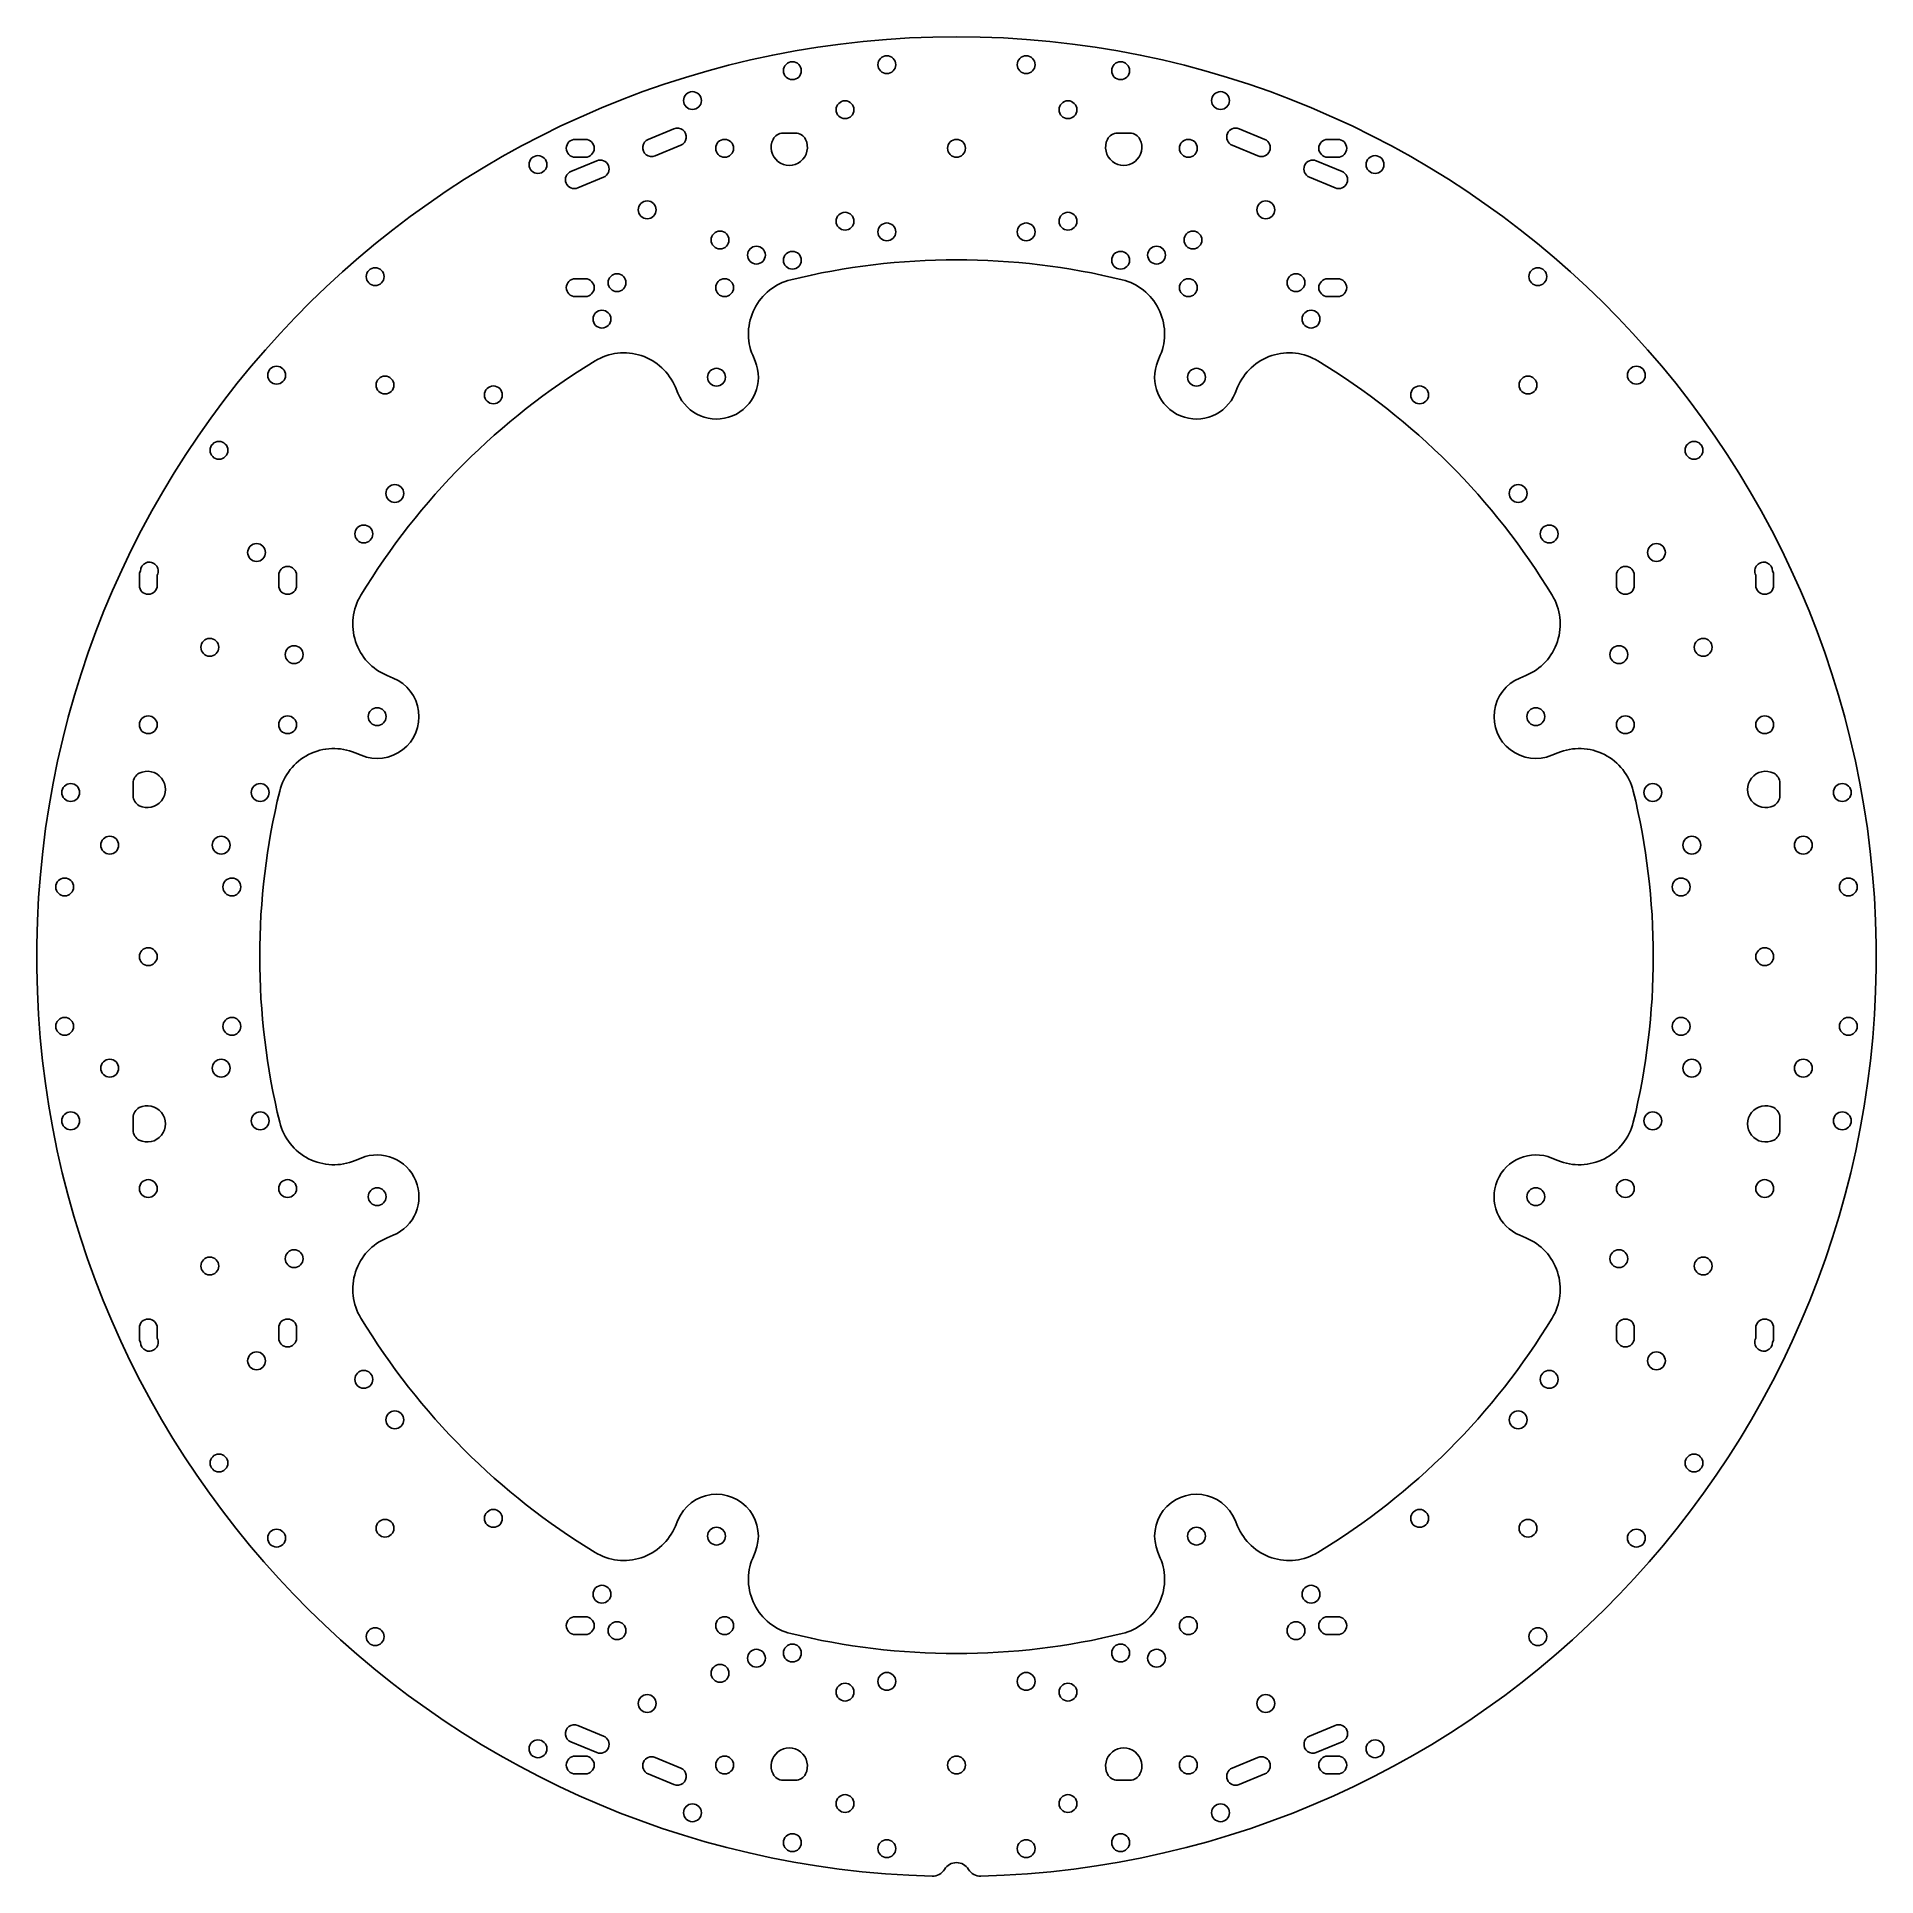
# Model space of a CAD drawing. Header units: millimetres. Extents: x -330 to 0, y -330 to 0.
import ezdxf

# ---------------------------------------------------------------- set-up
doc = ezdxf.new("R2010")
doc.units = ezdxf.units.MM

msp = doc.modelspace()

# ---------------------------------------------------------------- linework, layer by layer
for p, q in [((-196.1224972160382, -17.27552261079431), (-193.8775027839738, -17.27552261079431)), ((-133.8775027839738, -17.27552261079431), (-136.1224972160381, -17.2755226107943)), ((-312.7244773892057, -136.1224972160381), (-312.7244773892057, -133.8775027839738)), ((-17.27552261079431, -136.1224972160261), (-17.27552261079429, -133.8775027839617)), ((-312.7244773892057, -196.1224972160382), (-312.7244773892057, -193.8775027839738)), ((-17.2755226107943, -196.1224972160261), (-17.2755226107943, -193.8775027839617)), ((-193.8775027839617, -312.7244773892057), (-196.1224972160261, -312.7244773892057)), ((-133.8775027839618, -312.7244773892057), (-136.1224972160261, -312.7244773892057))]:
    msp.add_line(p, q)
for points in [[(-169.3629271293588, -329.9423076923077, 0.2715088605305944), (-167.1484110864266, -328.7215909090909, -0.5686020318963751), (-162.8515889135733, -328.7215909090909, 0.2715088605305802), (-160.6370728706412, -329.9423076923077, 75.62407024221156)], [(-220.3088278458159, -18.40704804689757), (-215.6894301832593, -16.49363088507215, -1.000000007450579), (-214.4648431996912, -19.45004538910822), (-219.0842408622476, -21.36346255093372, -0.9999999999999998)], [(-110.9157591377517, -21.36346255093365), (-115.5351568003081, -19.45004538910819, -0.9999999999999998), (-114.3105698167399, -16.49363088507209), (-109.6911721541834, -18.40704804689757, -0.9999999999999998)], [(-233.4000000000012, -18.39999999999527), (-231.6000000000011, -18.39999999999527, -0.9999999999999998), (-231.6000000000011, -21.59999999999531), (-233.4000000000012, -21.59999999999531, -0.9999999999999998)], [(-98.40000000000117, -18.39999999999527), (-96.60000000000113, -18.39999999999527, -0.9999999999999998), (-96.60000000000113, -21.59999999999531), (-98.40000000000117, -21.59999999999531, -0.9999999999999998)], [(-234.1670208334851, -24.14729953237387), (-229.5476231709287, -22.23388237054837, -0.9999999999999998), (-228.3230361873604, -25.19029687458453), (-232.9424338499169, -27.10371403640995, -0.9999999999999998)], [(-100.4523768290705, -22.23388237054841), (-95.83297916651416, -24.14729953237387, -0.9999999925494194), (-97.0575661500824, -27.10371403641), (-101.6769638126388, -25.19029687458453, -0.9999999999999998)], [(-271.8065731502585, -128.8772103527614, 0.9999999999999998), (-266.0663216647846, -115.0190173650916), (-267.1386494368998, -114.574844658572, -0.4596997983718517), (-271.8606686013582, -100.1478797102813, -0.120544665528584), (-229.8521202897208, -58.13933139864388, -0.4596997983718401), (-215.4251553414306, -62.86135056309995), (-214.9809826349116, -63.93367833521498, 0.9999999999999998), (-201.1227896472419, -58.19342684973801), (-201.5669623537621, -57.1210990776241, -0.4596997983718474), (-194.7045293789672, -43.58072255866729, -0.1205446655285859), (-135.2954706210458, -43.58072255866459, -0.4596997983718329), (-128.4330376462484, -57.12109907762137), (-128.8772103527667, -58.19342684973602, 0.9999999894632878), (-115.0190173650977, -63.93367833521061), (-114.574844658578, -62.86135056309916, -0.4596997983718056), (-100.1478797102897, -58.1393313986419, -0.1205446655285842), (-58.1393313986501, -100.1478797102751, -0.4596997983718007), (-62.8613505631073, -114.5748446585654), (-63.93367833521772, -115.0190173650822, 1.000000010536712), (-58.19342684974419, -128.8772103527538), (-57.12109907763121, -128.4330376462349, -0.4596997983718014), (-43.58072255867273, -135.2954706210303, -0.1205446655285867), (-43.58072255867167, -194.7045293789513, -0.4596997983718451), (-57.12109907762846, -201.566962353749), (-58.19342684974196, -201.1227896472306, 0.9999999999999998), (-63.93367833521793, -214.9809826348993), (-62.86135056310444, -215.4251553414187, -0.4596997983718093), (-58.13933139864739, -229.8521202897076, -0.1205446655285919), (-100.1478797102824, -271.8606686013461, -0.4596997983718172), (-114.574844658574, -267.1386494368896), (-115.0190173650907, -266.0663216647766, 0.9999999999999998), (-128.87721035276, -271.806573150252), (-128.4330376462411, -272.8789009223669, -0.4596997983718395), (-135.2954706210367, -286.4192774413242, -0.1205446655285853), (-194.7045293789585, -286.4192774413252, -0.4596997983717446), (-201.5669623537572, -272.8789009223675), (-201.1227896472404, -271.8065731502623, 0.9999999999999998), (-214.9809826349056, -266.066321664778), (-215.4251553414249, -267.1386494368929, -0.4596997983717705), (-229.8521202897149, -271.8606686013518, -0.1205446655285893), (-271.8606686013518, -229.8521202897145, -0.4596997983717606), (-267.138649436896, -215.4251553414242), (-266.0663216647841, -214.9809826349068, 0.9999999999999998), (-271.8065731502586, -201.1227896472357), (-272.8789009223717, -201.5669623537551, -0.4596997983718052), (-286.4192774413304, -194.7045293789575, -0.12054466552858), (-286.4192774413317, -135.2954706210383, -0.4596997983718188), (-272.8789009223748, -128.433037646242)], [(-233.4000000000012, -43.39999999999526), (-231.6000000000011, -43.39999999999526, -0.9999999999999998), (-231.6000000000011, -46.5999999999953), (-233.4000000000012, -46.5999999999953, -0.9999999999999998)], [(-98.40000000000117, -43.39999999999526), (-96.60000000000113, -43.39999999999526, -0.9999999999999998), (-96.60000000000113, -46.5999999999953), (-98.40000000000117, -46.5999999999953, -0.9999999999999998)], [(-311.4138585043956, -95.85099791084689, -1.289568510221221), (-308.4002061011056, -96.5743196364184, -0.0040127506463346), (-308.3999999999997, -96.59999999999457), (-308.3999999999997, -98.39999999999456, -0.9999999999999998), (-311.5999999999998, -98.39999999999456), (-311.5999999999998, -96.59999999999457, -0.122398093361521)], [(-283.3999999999997, -96.59999999999457), (-283.3999999999997, -98.39999999999456, -0.9999999999999998), (-286.5999999999998, -98.39999999999456), (-286.5999999999998, -96.59999999999457, -0.9999999999999998)], [(-46.59999999999974, -98.39999999999456), (-46.59999999999974, -96.59999999999457, -0.9999999999999998), (-43.39999999999968, -96.59999999999457), (-43.39999999999968, -98.39999999999456, -0.9999999999999998)], [(-18.39999999999969, -96.59999999999457), (-18.39999999999969, -98.39999999999456, -0.9999999999999998), (-21.59999999999974, -98.39999999999456), (-21.59999999999973, -96.59999999999457, -0.0040127506463329), (-21.59979389889395, -96.5743196364184, -1.289568510221217), (-18.5861414956039, -95.85099791084689, -0.1223980933615214)], [(-311.5999999999998, -233.399999999996), (-311.5999999999998, -231.5999999999959, -0.9999999999999998), (-308.3999999999997, -231.5999999999959), (-308.3999999999997, -233.399999999996, -0.0040127506463346), (-308.4002061011056, -233.4256803635721, -1.289568510221221), (-311.4138585043956, -234.1490020891437, -0.122398093361526)], [(-283.3999999999997, -231.5999999999959), (-283.3999999999997, -233.399999999996, -0.9999999999999998), (-286.5999999999998, -233.399999999996), (-286.5999999999998, -231.5999999999959, -0.9999999999999998)], [(-46.59999999999974, -233.399999999996), (-46.59999999999974, -231.5999999999959, -0.9999999999999998), (-43.39999999999968, -231.5999999999959), (-43.39999999999968, -233.399999999996, -0.9999999999999998)], [(-18.5861414956039, -234.1490020891437, -1.289568510221219), (-21.59979389889395, -233.4256803635721, -0.0040127506463329), (-21.59999999999974, -233.399999999996), (-21.59999999999973, -231.5999999999959, -0.9999999999999998), (-18.39999999999969, -231.5999999999959), (-18.39999999999969, -233.399999999996, -0.1223980933615276)], [(-231.6000000000011, -286.5999999999953), (-233.4000000000012, -286.5999999999953, -0.9999999999999998), (-233.4000000000012, -283.3999999999952), (-231.6000000000011, -283.3999999999952, -0.9999999999999998)], [(-96.60000000000113, -286.5999999999953), (-98.40000000000117, -286.5999999999953, -0.9999999999999998), (-98.40000000000117, -283.3999999999952), (-96.60000000000113, -283.3999999999952, -0.9999999999999998)], [(-232.9424338499169, -302.8962859635806), (-228.3230361873604, -304.809703125406, -0.9999999999999998), (-229.5476231709287, -307.7661176294421), (-234.1670208334852, -305.8527004676166, -0.9999999999999998)], [(-101.6769638126388, -304.809703125406), (-97.0575661500824, -302.8962859635805, -0.9999999999999998), (-95.83297916651408, -305.8527004676166), (-100.4523768290706, -307.7661176294421, -0.9999999999999998)], [(-233.4000000000012, -308.3999999999952), (-231.6000000000011, -308.3999999999952, -0.9999999999999998), (-231.6000000000011, -311.5999999999953), (-233.4000000000012, -311.5999999999953, -0.9999999999999998)], [(-220.3088278458159, -311.592951953093, -0.9999999999999998), (-219.0842408622476, -308.6365374490568), (-214.4648431996912, -310.5499546108823, -0.9999999999999998), (-215.6894301832594, -313.5063691149184)], [(-115.5351568003081, -310.5499546108823), (-110.9157591377517, -308.6365374490569, -0.9999999999999998), (-109.6911721541834, -311.592951953093), (-114.3105698167398, -313.5063691149184, -0.9999999999999998)], [(-98.40000000000117, -308.3999999999952), (-96.60000000000113, -308.3999999999952, -0.9999999999999998), (-96.60000000000113, -311.5999999999953), (-98.40000000000117, -311.5999999999953, -0.9999999999999998)]]:
    msp.add_lwpolyline(points, format="xyb", close=True)
for centre in [(-194.4448637286709, -6.083010194675747), (-177.5000000000014, -4.999999999994996), (-152.5000000000013, -4.999999999994996), (-135.555136271329, -6.083010194675813), (-212.371156190745, -11.43902331271323), (-117.628843809255, -11.43902331271323), (-184.999999999999, -13.08301019467615), (-144.9999999999989, -13.08301019467614), (-206.6000000000011, -19.99999999999528), (-165.0000000000023, -19.999999999995), (-123.4000000000011, -19.99999999999528), (-240.0875421660837, -22.9195262836659), (-89.91245783391638, -22.9195262836659), (-220.4890976929401, -31.03746778585901), (-109.5109023070649, -31.03746778585901), (-184.999999999999, -33.08301019467617), (-144.9999999999989, -33.08301019467614), (-207.4234680441742, -36.44942878732081), (-177.5000000000014, -34.999999999995), (-152.5000000000013, -34.999999999995), (-122.5765319558258, -36.44942878732081), (-200.8906532197924, -39.15540928805177), (-194.4448637286709, -40.08301019467575), (-135.5551362713291, -40.08301019467575), (-129.1093467802077, -39.15540928805177), (-269.298250225017, -43.02408024531565), (-225.9010586944, -44.10309743462261), (-104.0989413056, -44.10309743462261), (-60.70174977498618, -43.02408024531565), (-206.6000000000011, -44.99999999999528), (-123.4000000000011, -44.99999999999528), (-228.6070391951309, -50.6359122590045), (-101.3929608048691, -50.6359122590045), (-286.9759197546819, -60.70174977498005), (-43.02408024532224, -60.70174977498005), (-267.5304832720513, -62.46951672794693), (-248.0850467894211, -64.23728368091292), (-208.0518861410768, -61.06355259247627), (-121.948113858932, -61.06355259247309), (-81.9149532105821, -64.23728368091292), (-62.46951672795422, -62.46951672794489), (-297.3140646055112, -74.17468245268968), (-32.68593539449103, -74.17468245268968), (-265.762716319085, -81.91495321057685), (-64.23728368091815, -81.91495321057685), (-271.3333024919789, -89.1746824526897), (-58.66669750802384, -89.1746824526897), (-290.573683548746, -92.49999999999594), (-39.42631645125812, -92.499999999995), (-298.9625322141383, -109.5109023070579), (-31.03746778586515, -109.5109023070568), (-283.833302491978, -110.825317547301), (-46.16669750802384, -110.825317547301), (-309.9999999999998, -123.3999999999946), (-284.9999999999998, -123.3999999999946), (-268.9364474075229, -121.948113858926), (-61.06355259248246, -121.9481138589192), (-44.99999999999971, -123.3999999999946), (-19.99999999999971, -123.3999999999946), (-323.9169898053242, -135.555136271329), (-289.9169898053242, -135.5551362713291), (-40.08301019467575, -135.5551362713291), (-6.083010194675749, -135.5551362713291), (-316.9169898053235, -144.9999999999996), (-296.9169898053235, -144.9999999999996), (-33.08301019467548, -145.0000000000007), (-13.08301019467547, -145.0000000000007), (-325.0000000000014, -152.4999999999959), (-295.0000000000013, -152.4999999999959), (-35.00000000000297, -152.4999999999959), (-5.000000000001136, -152.4999999999959), (-310.0000000000014, -164.9999999999959), (-20.00000000000205, -164.9999999999938), (-325.0000000000014, -177.4999999999959), (-295.0000000000013, -177.4999999999959), (-35.00000000000297, -177.4999999999959), (-5.000000000001136, -177.4999999999959), (-316.9169898053235, -184.9999999999997), (-296.9169898053235, -184.9999999999997), (-33.08301019467546, -185.0000000000006), (-13.08301019467546, -185.0000000000006), (-323.9169898053242, -194.4448637286709), (-289.9169898053242, -194.4448637286709), (-40.08301019467575, -194.4448637286709), (-6.083010194675807, -194.4448637286709), (-309.9999999999998, -206.5999999999959), (-284.9999999999998, -206.5999999999959), (-268.936447407519, -208.0518861410697), (-61.06355259247949, -208.0518861410651), (-44.99999999999971, -206.5999999999959), (-19.99999999999971, -206.5999999999959), (-283.833302491978, -219.1746824526897), (-46.16669750802521, -219.1746824526897), (-298.9625322141374, -220.4890976929339), (-31.03746778586515, -220.489097692933), (-290.573683548746, -237.4999999999959), (-39.42631645125812, -237.499999999995), (-271.3333024919789, -240.825317547301), (-58.66669750802384, -240.825317547301), (-265.762716319085, -248.0850467894149), (-64.23728368091815, -248.0850467894149), (-297.3140646055112, -255.825317547301), (-32.68593539449103, -255.825317547301), (-267.5304832720503, -267.5304832720449), (-248.0850467894211, -265.762716319078), (-81.9149532105821, -265.762716319078), (-62.46951672795103, -267.530483272044), (-286.9759197546819, -269.2982502250109), (-208.0518861410713, -268.9364474075166), (-121.9481138589256, -268.9364474075136), (-43.02408024532224, -269.2982502250109), (-228.6070391951309, -279.3640877409861), (-101.3929608048691, -279.3640877409861), (-206.6000000000011, -284.9999999999952), (-123.4000000000011, -284.9999999999952), (-269.298250225017, -286.9759197546748), (-225.9010586944, -285.896902565368), (-104.0989413056, -285.896902565368), (-60.70174977498618, -286.9759197546748), (-200.8906532197924, -290.8445907119388), (-194.4448637286709, -289.9169898053242), (-135.5551362713291, -289.9169898053242), (-129.1093467802077, -290.8445907119388), (-207.4234680441742, -293.5505712126698), (-177.5000000000014, -294.9999999999959), (-152.5000000000013, -294.9999999999959), (-185, -296.9169898053242), (-145, -296.9169898053242), (-220.4890976929391, -298.9625322141319), (-109.5109023070631, -298.9625322141319), (-240.0875421660837, -307.0804737163247), (-89.91245783391638, -307.0804737163247), (-206.6000000000011, -309.9999999999952), (-165, -309.999999999995), (-123.4000000000011, -309.9999999999952), (-185, -316.9169898053242), (-145, -316.9169898053242), (-212.371156190745, -318.5609766872774), (-117.628843809255, -318.5609766872774), (-194.4448637286709, -323.9169898053242), (-135.5551362713291, -323.9169898053242), (-177.5000000000014, -324.9999999999952), (-152.5000000000013, -324.9999999999952)]:
    msp.add_circle(centre, 1.6)
for centre, radius, start, end in [((-195.000000000006, -19.82552261079434), 3.250000000000032, 153.8961188626587, 26.10388113734131), ((-196.1224972160382, -19.27552261079431), 2, 90, 153.8961188626586), ((-193.8775027839738, -19.27552261079431), 2, 26.10388113734132, 90), ((-135.000000000006, -19.82552261079434), 3.250000000000041, 153.8961188626584, 26.10388113734148), ((-136.1224972160381, -19.2755226107943), 2, 90, 153.8961188626584), ((-133.8775027839738, -19.27552261079431), 2, 26.10388113734151, 90), ((-310.1744773892057, -135.000000000006), 3.250000000000063, 243.8961188626572, 116.1038811373405), ((-19.82552261079428, -134.9999999999939), 3.249999999999967, 63.89611886266088, 296.1038811373386), ((-310.7244773892057, -133.8775027839738), 2, 116.1038811373405, 180), ((-19.27552261079429, -133.8775027839617), 2, 0, 63.89611886266088), ((-310.7244773892057, -136.1224972160381), 2, 180, 243.8961188626573), ((-19.2755226107943, -136.1224972160261), 2, 296.1038811373386, 0), ((-310.7244773892057, -193.8775027839738), 2, 116.1038811373372, 180), ((-310.1744773892058, -195.000000000006), 3.249999999999939, 243.8961188626595, 116.1038811373374), ((-19.82552261079426, -194.9999999999939), 3.249999999999947, 63.89611886266184, 296.1038811373381), ((-19.2755226107943, -193.8775027839617), 2, 0, 63.89611886266179), ((-310.7244773892058, -196.1224972160382), 2, 180, 243.8961188626595), ((-19.2755226107943, -196.1224972160261), 2, 296.1038811373381, 0), ((-194.9999999999939, -310.1744773892058), 3.249999999999939, 333.8961188626626, 206.1038811373373), ((-134.9999999999939, -310.1744773892057), 3.249999999999984, 333.8961188626566, 206.1038811373403), ((-196.1224972160261, -310.7244773892058), 2, 206.1038811373405, 270), ((-196.1224972160261, -310.7244773892057), 2, 206.1038811373372, 270), ((-193.8775027839617, -310.7244773892057), 2, 270, 333.8961188626628), ((-136.1224972160261, -310.7244773892057), 2, 206.1038811373401, 270), ((-133.8775027839618, -310.7244773892058), 2, 270, 333.8961188626566)]:
    msp.add_arc(centre, radius, start, end)

doc.saveas('drawing.dxf')
